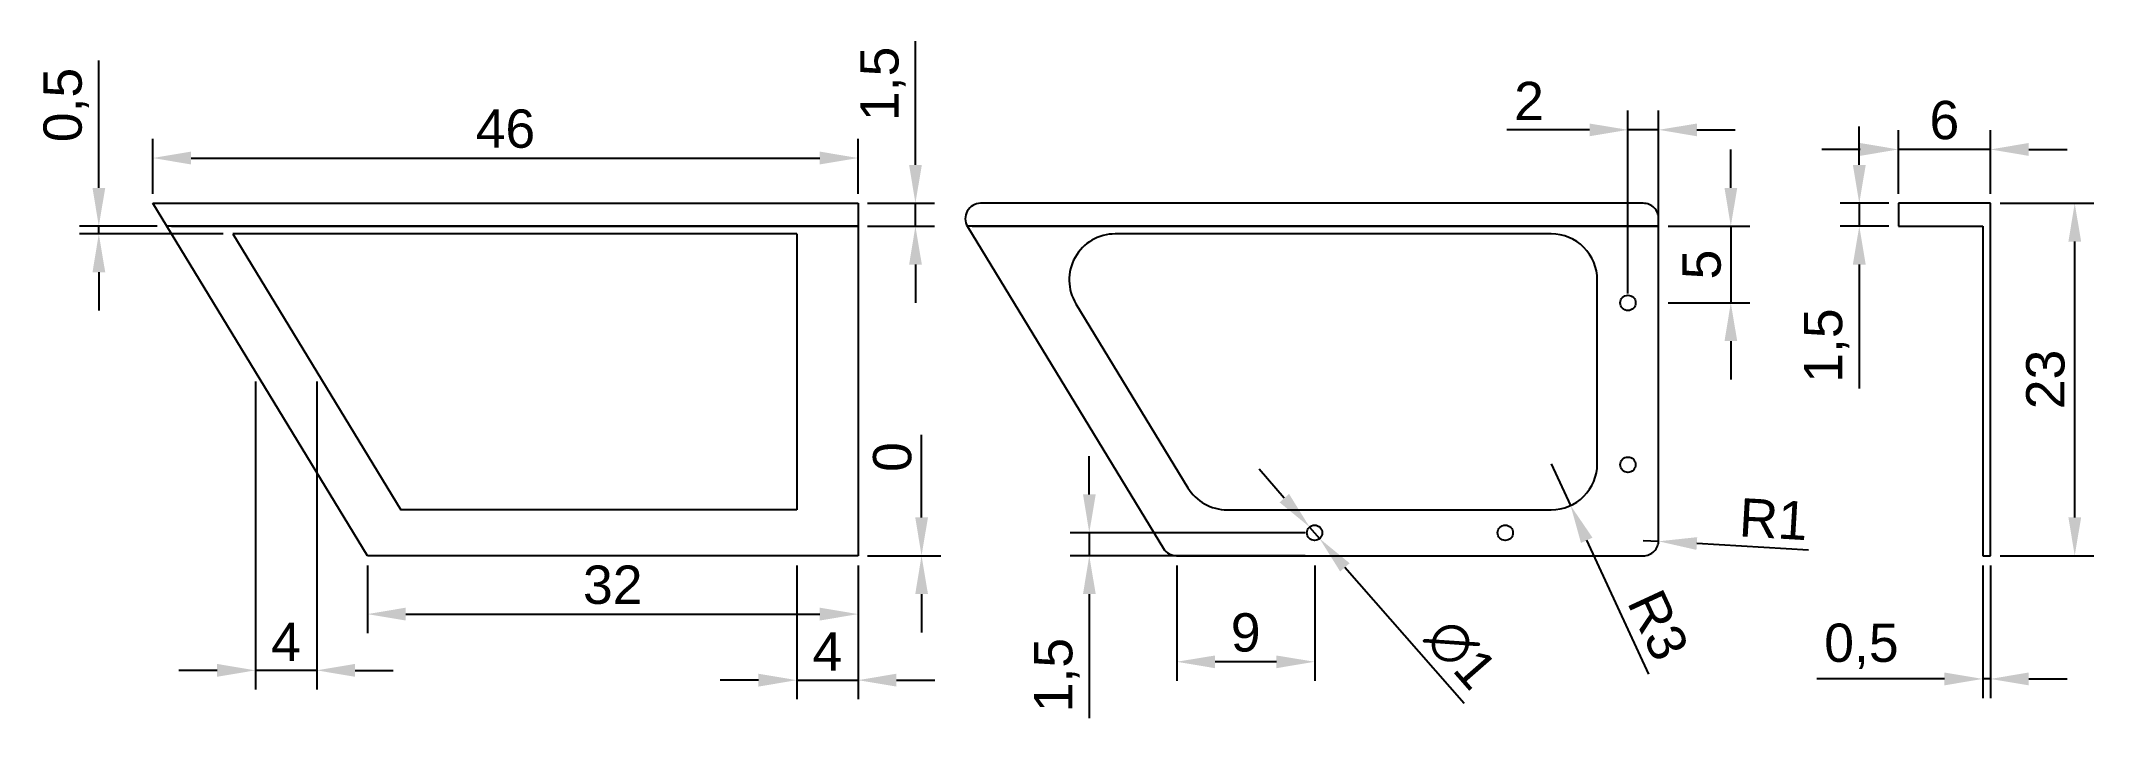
# Model space of a CAD drawing. Header units: millimetres. Extents: x 282 to 416, y 215 to 259.
import ezdxf

# ---------------------------------------------------------------- set-up
doc = ezdxf.new("R2010")
doc.units = ezdxf.units.MM
for name, color, linetype in [('cotari', 5, 'Continuous'), ('maner lateral', 1, 'Continuous'), ('maner lateral2', 1, 'Continuous'), ('maner spate', 6, 'Continuous')]:
    doc.layers.add(name, color=color, linetype=linetype)
doc.styles.get("Standard").update_dxf_attribs({"font": 'arial.ttf'})
doc.dimstyles.new('ISO-25', dxfattribs={"dimtxt": 2.5, "dimasz": 2.5, "dimexe": 1.25, "dimexo": 0.625, "dimtad": 1, "dimtxsty": 'Standard', "dimcen": 2.5, "dimadec": 0, "dimazin": 0, "dimtfac": 1, "dimtmove": 0, "dimatfit": 3, "dimfxl": 1, "dimarcsym": 0})

# ---------------------------------------------------------------- blocks, each defined once
blk = doc.blocks.new('*D26')
at = {"layer": 'cotari', "color": 0, "lineweight": -2, "transparency": 16777216}
for p, q in [((303.28, 224.99), (303.28, 220.56)), ((335.28, 224.99), (335.28, 220.56)), ((305.78, 221.81), (332.78, 221.81))]:
    blk.add_line(p, q, dxfattribs=at)
at = {"layer": 'cotari', "color": 0, "transparency": 16777216}
for points in [[(305.78, 222.23), (305.78, 221.39), (303.28, 221.81)], [(332.78, 222.23), (332.78, 221.39), (335.28, 221.81)]]:
    blk.add_solid(points, dxfattribs=at)
at = {"layer": 'Defpoints', "color": 0, "transparency": 16777216}
for p in [(303.28, 225.62), (335.28, 225.62), (335.28, 221.81)]:
    blk.add_point(p, dxfattribs=at)
at = {"layer": 'cotari', "color": 0, "transparency": 16777216, "insert": (319.28, 223.71), "char_height": 2.5, "attachment_point": 5}
blk.add_mtext('32', dxfattribs=at)
blk = doc.blocks.new('*D27')
at = {"layer": 'cotari', "color": 0, "lineweight": -2, "transparency": 16777216}
for p, q in [((331.28, 224.99), (331.28, 216.25)), ((335.28, 224.99), (335.28, 216.25)), ((328.78, 217.5), (326.28, 217.5)), ((331.28, 217.5), (335.28, 217.5)), ((337.78, 217.5), (340.28, 217.5))]:
    blk.add_line(p, q, dxfattribs=at)
at = {"layer": 'cotari', "color": 0, "transparency": 16777216}
for points in [[(328.78, 217.92), (328.78, 217.08), (331.28, 217.5)], [(337.78, 217.92), (337.78, 217.08), (335.28, 217.5)]]:
    blk.add_solid(points, dxfattribs=at)
at = {"layer": 'Defpoints', "color": 0, "transparency": 16777216}
for p in [(331.28, 225.62), (335.28, 225.62), (335.28, 217.5)]:
    blk.add_point(p, dxfattribs=at)
at = {"layer": 'cotari', "color": 0, "transparency": 16777216, "insert": (333.28, 219.38), "char_height": 2.5, "attachment_point": 5}
blk.add_mtext('4', dxfattribs=at)
blk = doc.blocks.new('*D28')
at = {"layer": 'cotari', "color": 0, "lineweight": -2, "transparency": 16777216}
for p, q in [((339.42, 228.12), (339.42, 233.5)), ((335.9, 225.62), (340.67, 225.62)), ((335.9, 225.62), (340.67, 225.62)), ((339.42, 223.12), (339.42, 220.62))]:
    blk.add_line(p, q, dxfattribs=at)
at = {"layer": 'cotari', "color": 0, "transparency": 16777216}
for points in [[(339.01, 228.12), (339.84, 228.12), (339.42, 225.62)], [(339.01, 223.12), (339.84, 223.12), (339.42, 225.62)]]:
    blk.add_solid(points, dxfattribs=at)
at = {"layer": 'Defpoints', "color": 0, "transparency": 16777216}
for p in [(335.28, 225.62), (335.28, 225.62), (339.42, 225.62)]:
    blk.add_point(p, dxfattribs=at)
at = {"layer": 'cotari', "color": 0, "transparency": 16777216, "insert": (337.52, 232.06), "char_height": 2.5, "attachment_point": 5, "rotation": 90}
blk.add_mtext('0', dxfattribs=at)
blk = doc.blocks.new('*D29')
at = {"layer": 'cotari', "color": 0, "lineweight": -2, "transparency": 16777216}
for p, q in [((289.28, 249.24), (289.28, 252.82)), ((335.28, 249.24), (335.28, 252.82)), ((291.78, 251.57), (332.78, 251.57))]:
    blk.add_line(p, q, dxfattribs=at)
at = {"layer": 'cotari', "color": 0, "transparency": 16777216}
for points in [[(291.78, 251.99), (291.78, 251.15), (289.28, 251.57)], [(332.78, 251.99), (332.78, 251.15), (335.28, 251.57)]]:
    blk.add_solid(points, dxfattribs=at)
at = {"layer": 'Defpoints', "color": 0, "transparency": 16777216}
for p in [(335.28, 251.57), (289.28, 248.62), (335.28, 248.62)]:
    blk.add_point(p, dxfattribs=at)
at = {"layer": 'cotari', "color": 0, "transparency": 16777216, "insert": (312.28, 253.47), "char_height": 2.5, "attachment_point": 5}
blk.add_mtext('46', dxfattribs=at)
blk = doc.blocks.new('*D30')
at = {"layer": 'cotari', "color": 0, "lineweight": -2, "transparency": 16777216}
for p, q in [((339.02, 251.12), (339.02, 259.2)), ((335.9, 248.62), (340.27, 248.62)), ((339.02, 247.12), (339.02, 248.62)), ((335.9, 247.12), (340.27, 247.12)), ((339.02, 244.62), (339.02, 242.12))]:
    blk.add_line(p, q, dxfattribs=at)
at = {"layer": 'cotari', "color": 0, "transparency": 16777216}
for points in [[(338.61, 251.12), (339.44, 251.12), (339.02, 248.62)], [(338.61, 244.62), (339.44, 244.62), (339.02, 247.12)]]:
    blk.add_solid(points, dxfattribs=at)
at = {"layer": 'Defpoints', "color": 0, "transparency": 16777216}
for p in [(335.28, 248.62), (339.02, 248.62), (335.28, 247.12)]:
    blk.add_point(p, dxfattribs=at)
at = {"layer": 'cotari', "color": 0, "transparency": 16777216, "insert": (336.9, 256.41), "char_height": 2.5, "attachment_point": 5, "rotation": 90}
blk.add_mtext('1,5', dxfattribs=at)
blk = doc.blocks.new('*D31')
at = {"layer": 'cotari', "color": 0, "lineweight": -2, "transparency": 16777216}
for p, q in [((285.76, 249.62), (285.76, 257.94)), ((289.56, 247.12), (284.51, 247.12)), ((293.87, 246.62), (284.51, 246.62)), ((285.76, 246.62), (285.76, 247.12)), ((285.76, 244.12), (285.76, 241.62))]:
    blk.add_line(p, q, dxfattribs=at)
at = {"layer": 'cotari', "color": 0, "transparency": 16777216}
for points in [[(285.35, 249.62), (286.18, 249.62), (285.76, 247.12)], [(285.35, 244.12), (286.18, 244.12), (285.76, 246.62)]]:
    blk.add_solid(points, dxfattribs=at)
at = {"layer": 'Defpoints', "color": 0, "transparency": 16777216}
for p in [(285.76, 247.12), (290.19, 247.12), (294.49, 246.62)]:
    blk.add_point(p, dxfattribs=at)
at = {"layer": 'cotari', "color": 0, "transparency": 16777216, "insert": (283.63, 255.03), "char_height": 2.5, "attachment_point": 5, "rotation": 90}
blk.add_mtext('0,5', dxfattribs=at)
blk = doc.blocks.new('*D32')
at = {"layer": 'cotari', "color": 0, "lineweight": -2, "transparency": 16777216}
for p, q in [((295.97, 236.99), (295.97, 216.89)), ((299.97, 236.99), (299.97, 216.89)), ((293.47, 218.14), (290.97, 218.14)), ((299.97, 218.14), (295.97, 218.14)), ((302.47, 218.14), (304.97, 218.14))]:
    blk.add_line(p, q, dxfattribs=at)
at = {"layer": 'cotari', "color": 0, "transparency": 16777216}
for points in [[(293.47, 218.56), (293.47, 217.72), (295.97, 218.14)], [(302.47, 218.56), (302.47, 217.72), (299.97, 218.14)]]:
    blk.add_solid(points, dxfattribs=at)
at = {"layer": 'Defpoints', "color": 0, "transparency": 16777216}
for p in [(295.97, 237.62), (299.97, 237.62), (295.97, 218.14)]:
    blk.add_point(p, dxfattribs=at)
at = {"layer": 'cotari', "color": 0, "transparency": 16777216, "insert": (297.97, 220.01), "char_height": 2.5, "attachment_point": 5}
blk.add_mtext('4', dxfattribs=at)
blk = doc.blocks.new('*D20')
at = {"layer": 'cotari', "color": 0, "lineweight": -2, "transparency": 16777216}
for p, q in [((380.49, 231.62), (381.75, 228.9)), ((386.85, 217.9), (382.8, 226.63))]:
    blk.add_line(p, q, dxfattribs=at)
at = {"layer": 'cotari', "color": 0, "transparency": 16777216}
blk.add_solid([(383.18, 226.8), (382.43, 226.45), (381.75, 228.9)], dxfattribs=at)
at = {"layer": 'Defpoints', "color": 0, "transparency": 16777216}
for p in [(380.49, 231.62), (381.75, 228.9)]:
    blk.add_point(p, dxfattribs=at)
at = {"layer": 'cotari', "color": 0, "transparency": 16777216, "insert": (387.46, 221.09), "char_height": 2.5, "attachment_point": 5, "rotation": 294.8443}
blk.add_mtext('R3', dxfattribs=at)
blk = doc.blocks.new('*D21')
at = {"layer": 'cotari', "color": 0, "lineweight": -2, "transparency": 16777216}
for p, q in [((386.49, 226.62), (387.49, 226.56)), ((397.27, 225.99), (389.99, 226.42))]:
    blk.add_line(p, q, dxfattribs=at)
at = {"layer": 'cotari', "color": 0, "transparency": 16777216}
blk.add_solid([(390.01, 226.83), (389.96, 226), (387.49, 226.56)], dxfattribs=at)
at = {"layer": 'Defpoints', "color": 0, "transparency": 16777216}
for p in [(386.49, 226.62), (387.49, 226.56)]:
    blk.add_point(p, dxfattribs=at)
at = {"layer": 'cotari', "color": 0, "transparency": 16777216, "insert": (394.99, 228.01), "char_height": 2.5, "attachment_point": 5, "rotation": 356.6814}
blk.add_mtext('R1', dxfattribs=at)
blk = doc.blocks.new('*D33')
at = {"layer": 'cotari', "color": 0, "lineweight": -2, "transparency": 16777216}
for p, q in [((408.63, 224.99), (408.63, 216.33)), ((409.13, 224.99), (409.13, 216.33)), ((406.13, 217.58), (397.81, 217.58)), ((409.13, 217.58), (408.63, 217.58)), ((411.63, 217.58), (414.13, 217.58))]:
    blk.add_line(p, q, dxfattribs=at)
at = {"layer": 'cotari', "color": 0, "transparency": 16777216}
for points in [[(406.13, 218), (406.13, 217.16), (408.63, 217.58)], [(411.63, 218), (411.63, 217.16), (409.13, 217.58)]]:
    blk.add_solid(points, dxfattribs=at)
at = {"layer": 'Defpoints', "color": 0, "transparency": 16777216}
for p in [(408.63, 225.62), (409.13, 225.62), (408.63, 217.58)]:
    blk.add_point(p, dxfattribs=at)
at = {"layer": 'cotari', "color": 0, "transparency": 16777216, "insert": (400.72, 219.71), "char_height": 2.5, "attachment_point": 5}
blk.add_mtext('0,5', dxfattribs=at)
blk = doc.blocks.new('*D34')
at = {"layer": 'cotari', "color": 0, "lineweight": -2, "transparency": 16777216}
for p, q in [((409.76, 248.62), (415.88, 248.62)), ((414.63, 228.12), (414.63, 246.12)), ((409.76, 225.62), (415.88, 225.62))]:
    blk.add_line(p, q, dxfattribs=at)
at = {"layer": 'cotari', "color": 0, "transparency": 16777216}
for points in [[(414.22, 246.12), (415.05, 246.12), (414.63, 248.62)], [(414.22, 228.12), (415.05, 228.12), (414.63, 225.62)]]:
    blk.add_solid(points, dxfattribs=at)
at = {"layer": 'Defpoints', "color": 0, "transparency": 16777216}
for p in [(409.13, 248.62), (414.63, 248.62), (409.13, 225.62)]:
    blk.add_point(p, dxfattribs=at)
at = {"layer": 'cotari', "color": 0, "transparency": 16777216, "insert": (412.73, 237.12), "char_height": 2.5, "attachment_point": 5, "rotation": 90}
blk.add_mtext('23', dxfattribs=at)
blk = doc.blocks.new('*D35')
at = {"layer": 'cotari', "color": 0, "lineweight": -2, "transparency": 16777216}
for p, q in [((403.13, 249.24), (403.13, 253.38)), ((409.13, 249.24), (409.13, 253.38)), ((400.63, 252.13), (398.13, 252.13)), ((409.13, 252.13), (403.13, 252.13)), ((411.63, 252.13), (414.13, 252.13))]:
    blk.add_line(p, q, dxfattribs=at)
at = {"layer": 'cotari', "color": 0, "transparency": 16777216}
for points in [[(400.63, 252.55), (400.63, 251.71), (403.13, 252.13)], [(411.63, 252.55), (411.63, 251.71), (409.13, 252.13)]]:
    blk.add_solid(points, dxfattribs=at)
at = {"layer": 'Defpoints', "color": 0, "transparency": 16777216}
for p in [(403.13, 252.13), (403.13, 248.62), (409.13, 248.62)]:
    blk.add_point(p, dxfattribs=at)
at = {"layer": 'cotari', "color": 0, "transparency": 16777216, "insert": (406.13, 254.03), "char_height": 2.5, "attachment_point": 5}
blk.add_mtext('6', dxfattribs=at)
blk = doc.blocks.new('*D36')
at = {"layer": 'cotari', "color": 0, "lineweight": -2, "transparency": 16777216}
for p, q in [((400.58, 251.12), (400.58, 253.62)), ((402.51, 248.62), (399.33, 248.62)), ((400.58, 248.62), (400.58, 247.12)), ((402.51, 247.12), (399.33, 247.12)), ((400.58, 244.62), (400.58, 236.53))]:
    blk.add_line(p, q, dxfattribs=at)
at = {"layer": 'cotari', "color": 0, "transparency": 16777216}
for points in [[(400.16, 251.12), (401, 251.12), (400.58, 248.62)], [(400.16, 244.62), (401, 244.62), (400.58, 247.12)]]:
    blk.add_solid(points, dxfattribs=at)
at = {"layer": 'Defpoints', "color": 0, "transparency": 16777216}
for p in [(403.13, 248.62), (400.58, 247.12), (403.13, 247.12)]:
    blk.add_point(p, dxfattribs=at)
at = {"layer": 'cotari', "color": 0, "transparency": 16777216, "insert": (398.45, 239.33), "char_height": 2.5, "attachment_point": 5, "rotation": 90}
blk.add_mtext('1,5', dxfattribs=at)
blk = doc.blocks.new('*D22')
at = {"layer": 'cotari', "color": 0, "lineweight": -2, "transparency": 16777216}
for p, q in [((392.2, 249.62), (392.2, 252.12)), ((388.12, 247.12), (393.45, 247.12)), ((392.2, 247.12), (392.2, 242.12)), ((388.12, 242.12), (393.45, 242.12)), ((392.2, 239.62), (392.2, 237.12))]:
    blk.add_line(p, q, dxfattribs=at)
at = {"layer": 'cotari', "color": 0, "transparency": 16777216}
for points in [[(391.79, 249.62), (392.62, 249.62), (392.2, 247.12)], [(391.79, 239.62), (392.62, 239.62), (392.2, 242.12)]]:
    blk.add_solid(points, dxfattribs=at)
at = {"layer": 'Defpoints', "color": 0, "transparency": 16777216}
for p in [(387.49, 247.12), (387.49, 242.12), (392.2, 242.12)]:
    blk.add_point(p, dxfattribs=at)
at = {"layer": 'cotari', "color": 0, "transparency": 16777216, "insert": (390.31, 244.62), "char_height": 2.5, "attachment_point": 5, "rotation": 90}
blk.add_mtext('5', dxfattribs=at)
blk = doc.blocks.new('*D23')
at = {"layer": 'cotari', "color": 0, "lineweight": -2, "transparency": 16777216}
for p, q in [((385.49, 242.74), (385.49, 254.66)), ((387.49, 242.74), (387.49, 254.66)), ((382.99, 253.41), (377.59, 253.41)), ((387.49, 253.41), (385.49, 253.41)), ((389.99, 253.41), (392.49, 253.41))]:
    blk.add_line(p, q, dxfattribs=at)
at = {"layer": 'cotari', "color": 0, "transparency": 16777216}
for points in [[(382.99, 253.82), (382.99, 252.99), (385.49, 253.41)], [(389.99, 253.82), (389.99, 252.99), (387.49, 253.41)]]:
    blk.add_solid(points, dxfattribs=at)
at = {"layer": 'Defpoints', "color": 0, "transparency": 16777216}
for p in [(385.49, 253.41), (385.49, 242.12), (387.49, 242.12)]:
    blk.add_point(p, dxfattribs=at)
at = {"layer": 'cotari', "color": 0, "transparency": 16777216, "insert": (379.04, 255.29), "char_height": 2.5, "attachment_point": 5}
blk.add_mtext('2', dxfattribs=at)
blk = doc.blocks.new('*D24')
at = {"layer": 'cotari', "color": 0, "lineweight": -2, "transparency": 16777216}
for p, q in [((356.06, 224.99), (356.06, 217.45)), ((365.06, 224.99), (365.06, 217.45)), ((362.56, 218.7), (358.56, 218.7))]:
    blk.add_line(p, q, dxfattribs=at)
at = {"layer": 'cotari', "color": 0, "transparency": 16777216}
for points in [[(358.56, 219.11), (358.56, 218.28), (356.06, 218.7)], [(362.56, 219.11), (362.56, 218.28), (365.06, 218.7)]]:
    blk.add_solid(points, dxfattribs=at)
at = {"layer": 'Defpoints', "color": 0, "transparency": 16777216}
for p in [(356.06, 225.62), (365.06, 225.62), (356.06, 218.7)]:
    blk.add_point(p, dxfattribs=at)
at = {"layer": 'cotari', "color": 0, "transparency": 16777216, "insert": (360.56, 220.6), "char_height": 2.5, "attachment_point": 5}
blk.add_mtext('9', dxfattribs=at)
blk = doc.blocks.new('*D25')
at = {"layer": 'cotari', "color": 0, "lineweight": -2, "transparency": 16777216}
for p, q in [((350.36, 229.62), (350.36, 232.12)), ((364.43, 227.12), (349.11, 227.12)), ((350.36, 227.12), (350.36, 225.62)), ((364.43, 225.62), (349.11, 225.62)), ((350.36, 223.12), (350.36, 215.03))]:
    blk.add_line(p, q, dxfattribs=at)
at = {"layer": 'cotari', "color": 0, "transparency": 16777216}
for points in [[(349.95, 229.62), (350.78, 229.62), (350.36, 227.12)], [(349.95, 223.12), (350.78, 223.12), (350.36, 225.62)]]:
    blk.add_solid(points, dxfattribs=at)
at = {"layer": 'Defpoints', "color": 0, "transparency": 16777216}
for p in [(365.06, 227.12), (350.36, 225.62), (365.06, 225.62)]:
    blk.add_point(p, dxfattribs=at)
at = {"layer": 'cotari', "color": 0, "transparency": 16777216, "insert": (348.24, 217.83), "char_height": 2.5, "attachment_point": 5, "rotation": 90}
blk.add_mtext('1,5', dxfattribs=at)
blk = doc.blocks.new('*D37')
at = {"layer": 'cotari', "color": 0, "lineweight": -2, "transparency": 16777216}
for p, q in [((363.08, 229.38), (361.43, 231.26)), ((364.73, 227.49), (365.38, 226.74)), ((374.81, 215.97), (367.03, 224.86))]:
    blk.add_line(p, q, dxfattribs=at)
at = {"layer": 'cotari', "color": 0, "transparency": 16777216}
for points in [[(363.39, 229.65), (362.77, 229.1), (364.73, 227.49)], [(367.34, 225.13), (366.72, 224.59), (365.38, 226.74)]]:
    blk.add_solid(points, dxfattribs=at)
at = {"layer": 'Defpoints', "color": 0, "transparency": 16777216}
for p in [(364.73, 227.49), (365.38, 226.74)]:
    blk.add_point(p, dxfattribs=at)
at = {"layer": 'cotari', "color": 0, "transparency": 16777216, "insert": (374.6, 219.2), "char_height": 2.5, "attachment_point": 5, "rotation": 311.1818}
blk.add_mtext('∅1', dxfattribs=at)

msp = doc.modelspace()

# ---------------------------------------------------------------- linework, layer by layer
at = {"layer": 'maner lateral'}
for p, q in [((289.276, 248.618), (335.276, 248.618)), ((303.276, 225.618), (289.276, 248.618)), ((335.276, 248.618), (335.276, 225.618)), ((335.276, 247.118), (290.189, 247.118)), ((290.493, 247.118), (335.276, 247.118)), ((331.276, 246.618), (294.493, 246.618)), ((294.493, 246.618), (305.45, 228.618)), ((331.276, 246.618), (331.276, 228.618)), ((331.276, 228.618), (305.45, 228.618)), ((335.276, 225.618), (303.276, 225.618))]:
    msp.add_line(p, q, dxfattribs=at)
for points in [[(343.273, 248.618, 0.5851063), (342.419, 247.098), (355.201, 226.098, 0.261745), (356.056, 225.618), (386.494, 225.618, 0.4142136), (387.494, 226.618), (387.494, 247.618, 0.4142136), (386.494, 248.618)], [(383.494, 243.618, 0.4142136), (380.494, 246.618), (352.049, 246.618, 0.5851063), (349.487, 242.058), (356.791, 230.058, 0.261745), (359.354, 228.618), (380.494, 228.618, 0.4142136), (383.494, 231.618)]]:
    msp.add_lwpolyline(points, format="xyb", close=True, dxfattribs=at)
msp.add_lwpolyline([(342.711, 247.118), (387.494, 247.118), (342.407, 247.118)], dxfattribs=at)
at = {"layer": 'maner lateral2'}
for centre in [(385.494, 242.118), (385.492, 231.56), (365.056, 227.118), (377.494, 227.118)]:
    msp.add_circle(centre, 0.5, dxfattribs=at)
at = {"layer": 'maner spate'}
for p, q in [((409.133, 248.618), (403.133, 248.618)), ((403.133, 248.618), (403.133, 247.118)), ((409.133, 225.618), (409.133, 248.618)), ((403.133, 247.118), (408.633, 247.118)), ((408.633, 247.118), (408.633, 225.618)), ((408.633, 225.618), (409.133, 225.618))]:
    msp.add_line(p, q, dxfattribs=at)

# ---------------------------------------------------------------- dimensions: what is measured, and where the dimension line sits
at = {"layer": 'cotari'}
for base, p1, p2, picture, middle in [((339.024, 248.618), (335.276, 247.118), (335.276, 248.618), '*D30', (336.896, 256.411)), ((285.762, 247.118), (294.493, 246.618), (290.189, 247.118), '*D31', (283.635, 255.028)), ((400.581, 247.118), (403.133, 248.618), (403.133, 247.118), '*D36', (398.453, 239.326)), ((392.205, 242.118), (387.494, 247.118), (387.494, 242.118), '*D22', (390.309, 244.618)), ((414.635, 248.618), (409.133, 225.618), (409.133, 248.618), '*D34', (412.732, 237.118)), ((339.422805489, 225.618169446), (335.275823011, 225.618169446), (335.275823011, 225.618169446), '*D28', (337.52137302, 232.058312693)), ((350.363, 225.618), (365.056, 227.118), (365.056, 225.618), '*D25', (348.235, 217.826))]:
    dim = msp.add_linear_dim(base=base, p1=p1, p2=p2, angle=90, dimstyle='ISO-25', dxfattribs=at)
    dim.commit()
    dim.dimension.update_dxf_attribs({"geometry": picture, "text_midpoint": middle})
for base, p1, p2, picture, middle in [((385.494, 253.405), (387.494, 242.118), (385.494, 242.118), '*D23', (379.041, 255.286)), ((335.276, 251.57), (289.276, 248.618), (335.276, 248.618), '*D29', (312.276, 253.472)), ((403.133, 252.129), (409.133, 248.618), (403.133, 248.618), '*D35', (406.133, 254.03)), ((295.971, 218.139), (299.971, 237.618), (295.971, 237.618), '*D32', (297.971, 220.014)), ((335.276, 221.81), (303.276, 225.618), (335.276, 225.618), '*D26', (319.276, 223.712)), ((335.276, 217.501), (331.276, 225.618), (335.276, 225.618), '*D27', (333.276, 219.376)), ((356.056, 218.698), (365.056, 225.618), (356.056, 225.618), '*D24', (360.556, 220.599)), ((408.633, 217.581), (409.133, 225.618), (408.633, 225.618), '*D33', (400.723, 219.708))]:
    dim = msp.add_linear_dim(base=base, p1=p1, p2=p2, dimstyle='ISO-25', dxfattribs=at)
    dim.commit()
    dim.dimension.update_dxf_attribs({"geometry": picture, "text_midpoint": middle})
dim = msp.add_diameter_dim_2p(p1=(364.726, 227.494), p2=(365.385, 226.742), dimstyle='ISO-25', dxfattribs=at)
dim.commit()
dim.dimension.update_dxf_attribs({"geometry": '*D37', "text_midpoint": (373.12, 217.9), "dimtype": 163})
dim = msp.add_radius_dim(center=(380.494, 231.618), mpoint=(381.754, 228.896), dimstyle='ISO-25', dxfattribs=at)
dim.commit()
dim.dimension.update_dxf_attribs({"geometry": '*D20', "text_midpoint": (385.737, 220.294), "dimtype": 164})
dim = msp.add_radius_dim(center=(386.494, 226.618), mpoint=(387.492, 226.56), dimstyle='ISO-25', dxfattribs=at)
dim.commit()
dim.dimension.update_dxf_attribs({"geometry": '*D21', "text_midpoint": (394.988, 228.009)})

doc.saveas('drawing.dxf')
